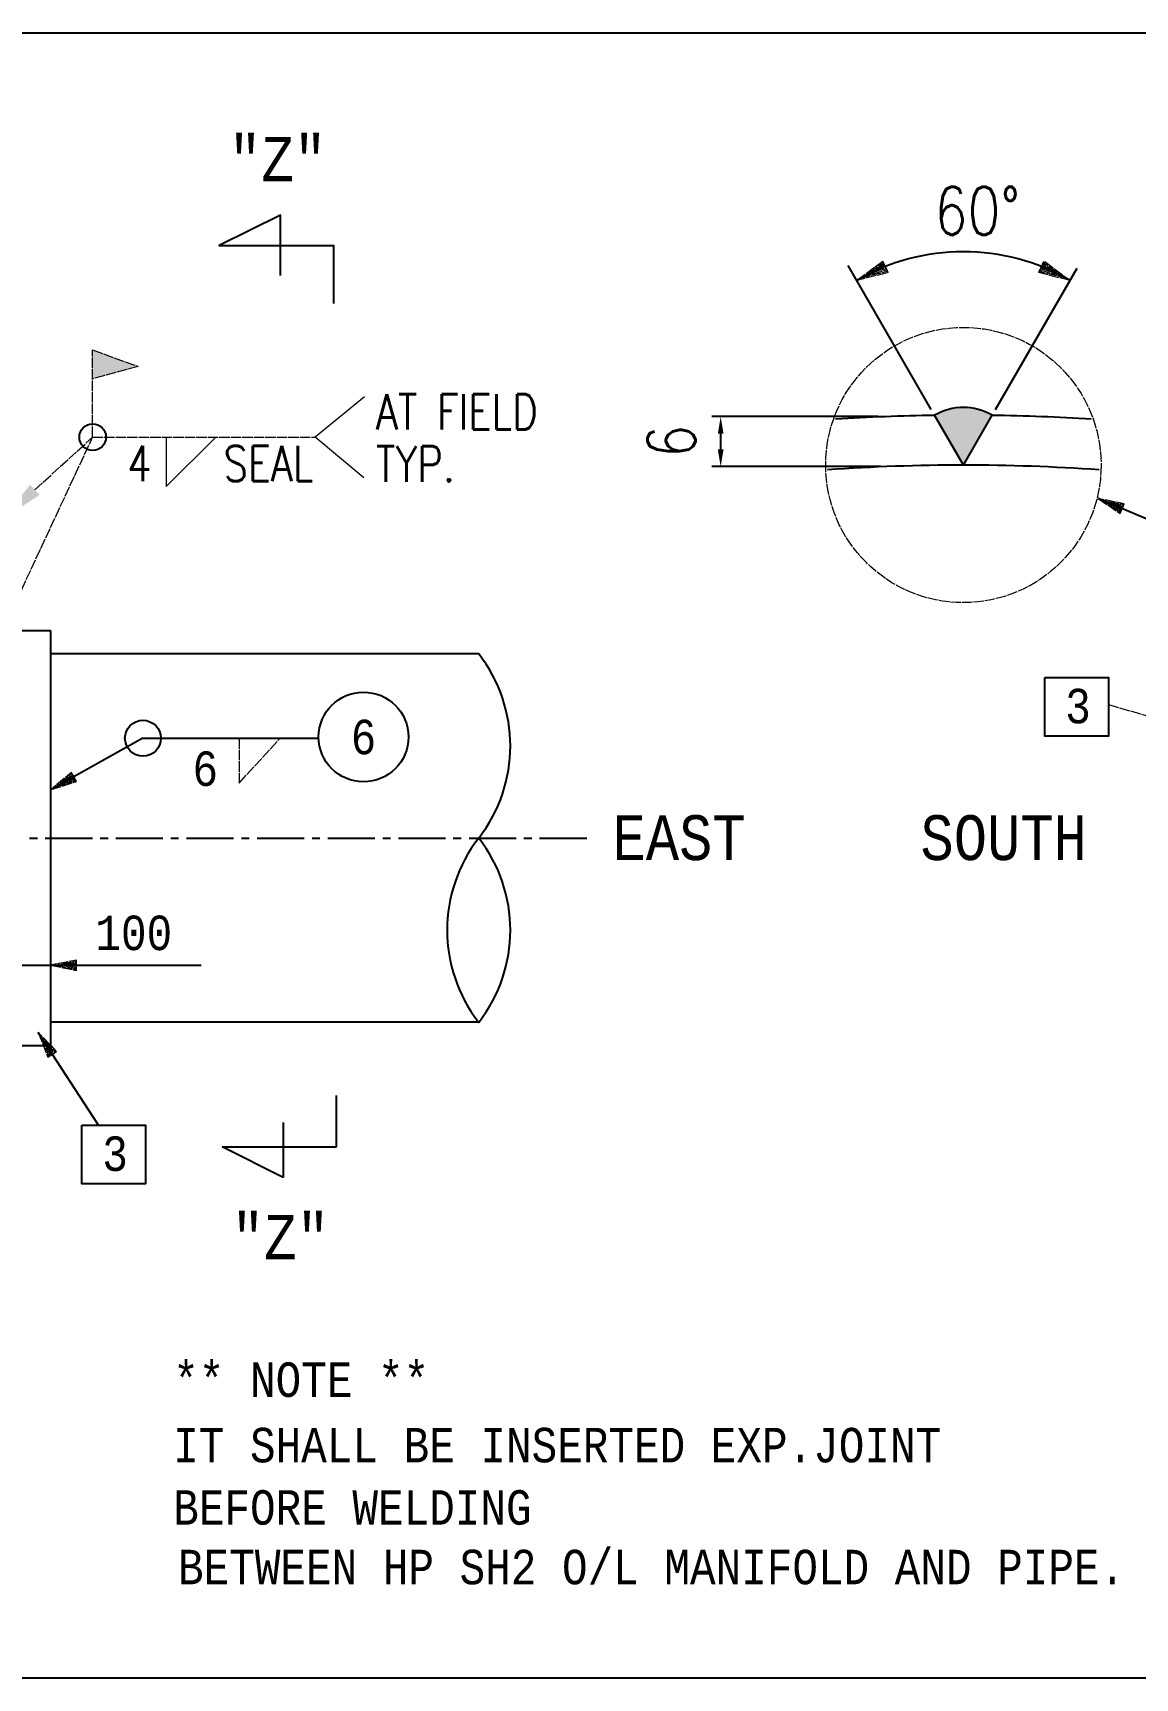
# Model space of a CAD drawing. Header units: inches. Extents: x 1128 to 1969, y -3 to 591.
# Drawn here: x 1570.1 to 1675.4, y 101.1 to 258.5 of the extents above; entities that cross this region are included whole.
import ezdxf
from ezdxf.enums import TextEntityAlignment as Align

# ---------------------------------------------------------------- set-up
doc = ezdxf.new("R2010")
doc.units = ezdxf.units.IN
doc.header["$MEASUREMENT"] = 0
for name, pattern in [('CENTER2', [1.125, 0.75, -0.125, 0.125, -0.125]), ('PHANTOM', [2.5, 1.25, -0.25, 0.25, -0.25, 0.25, -0.25]), ('Solid', [1, 1, 0])]:
    doc.linetypes.add(name, pattern=pattern)
for name, color, linetype in [('1', 7, 'Continuous'), ('2', 2, 'Continuous'), ('3', 7, 'Continuous'), ('4', 7, 'Continuous'), ('6', 6, 'PHANTOM'), ('DIM-LINES', 7, 'Continuous'), ('ISO-TEXT', 7, 'Continuous')]:
    doc.layers.add(name, color=color, linetype=linetype)
for name, color, linetype, lineweight in [('cloudMark', 1, 'Solid', 13), ('dimension', 2, 'Solid', 13), ('message', 2, 'Solid', 13), ('weldDimension', 2, 'Solid', 13), ('weldLabel', 2, 'Solid', 13)]:
    doc.layers.add(name, color=color, linetype=linetype, lineweight=lineweight)
doc.styles.add('fixedText', font='MONOTXT8.shx', dxfattribs={"width": 0.85})
doc.styles.add('MONOTXT', font='MONOTXT.shx', dxfattribs={"width": 0.8})
doc.styles.add('ROMAN S', font='romans.shx', dxfattribs={"width": 0.8, "bigfont": 'whgtxt.shx'})
doc.styles.add('ROMANS', font='romans.shx', dxfattribs={"width": 0.8})

msp = doc.modelspace()

# ---------------------------------------------------------------- hatches: boundary and pattern name
at = {"layer": '2'}
h = msp.add_hatch(color=1, dxfattribs=at)
h.dxf.hatch_style = 1
h.paths.add_polyline_path([(1656.29, 221.89), (1659.04, 217.13), (1661.79, 221.89, 0.267949)])

# ---------------------------------------------------------------- linework, layer by layer
at = {"color": 4}
msp.add_circle((1575.82, 219.8), 1.27, dxfattribs=at)
at = {"layer": '1', "color": 1, "linetype": 'CENTER2', "ltscale": 6}
msp.add_line((1510.54, 181.45), (1623.15, 181.45), dxfattribs=at)
at = {"layer": '2'}
msp.add_line((1580.63, 191), (1597.42, 191), dxfattribs=at)
at = {"layer": '2', "color": 4}
msp.add_line((1554.25, 169.3), (1586.2, 169.3), dxfattribs=at)
at = {"layer": '2', "color": 2}
for p, q in [((1599.11, 151.92), (1599.11, 156.82)), ((1594.04, 154.24), (1594.04, 149)), ((1594.04, 149), (1588.19, 151.92)), ((1588.19, 151.92), (1599.11, 151.92))]:
    msp.add_line(p, q, dxfattribs=at)
msp.add_lwpolyline([(1414.22, 258.45), (1761.52, 258.45), (1761.52, 101.12), (1414.22, 101.12)], close=True, dxfattribs=at)
msp.add_lwpolyline([(1593.77, 235.24), (1593.77, 241.02), (1587.92, 238.12), (1598.84, 238.12), (1598.84, 232.57)], dxfattribs=at)
at = {"layer": '2', "color": 4}
for points in [[(1666.81, 196.81), (1672.9, 196.81), (1672.9, 191.21), (1666.81, 191.21)], [(1574.78, 153.99), (1580.88, 153.99), (1580.88, 148.39), (1574.78, 148.39)]]:
    msp.add_lwpolyline(points, close=True, dxfattribs=at)
msp.add_circle((1601.71, 191.12), 4.29, dxfattribs=at)
at = {"layer": '2', "color": 2}
msp.add_circle((1580.63, 191), 1.72, dxfattribs=at)
at = {"layer": '2', "color": 4}
msp.add_arc((1659.04, 217.13), 20.39, 60, 120, dxfattribs=at)
at = {"layer": '3', "color": 2}
for p, q in [((1655.97, 222.45), (1648.02, 236.22)), ((1662.12, 222.45), (1669.91, 235.95))]:
    msp.add_line(p, q, dxfattribs=at)
at = {"layer": '3', "color": 4}
for p, q in [((1650.9, 221.76), (1634.99, 221.76)), ((1635.84, 220.12), (1635.84, 218.62)), ((1651.14, 216.98), (1634.99, 216.98))]:
    msp.add_line(p, q, dxfattribs=at)
for points in [[(1635.57, 220.12), (1636.12, 220.12), (1635.84, 221.76)], [(1635.57, 218.62), (1636.12, 218.62), (1635.84, 216.98)]]:
    msp.add_solid(points, dxfattribs=at)
at = {"layer": '4', "lineweight": 0}
for p, q in [((1601.79, 223.66), (1597.08, 219.8)), ((1582.86, 219.76), (1582.86, 215.07)), ((1582.86, 215.07), (1587.55, 219.76)), ((1601.75, 215.89), (1597.08, 219.8))]:
    msp.add_line(p, q, dxfattribs=at)
at = {"layer": '6', "color": 0, "linetype": 'ByBlock', "ltscale": 0.075}
for q in [(1656.29, 221.89), (1661.79, 221.89)]:
    msp.add_line((1659.04, 217.13), q, dxfattribs=at)
at = {"layer": '6', "color": 2, "linetype": 'ByBlock'}
for p, q in [((1566.67, 201.29), (1571.8, 201.29)), ((1571.8, 201.29), (1571.8, 161.61)), ((1612.72, 199.07), (1571.8, 199.07)), ((1612.72, 163.84), (1571.8, 163.84)), ((1566.67, 161.61), (1571.8, 161.61))]:
    msp.add_line(p, q, dxfattribs=at)
at = {"layer": '6', "color": 2, "linetype": 'ByBlock', "ltscale": 0.075}
for radius, start, end in [(191.94, 90.8206, 93.6505), (191.94, 86.3495, 89.1794), (187.16, 86.0237, 93.9763)]:
    msp.add_arc((1659.04, 29.96), radius, start, end, dxfattribs=at)
at = {"layer": '6', "color": 0, "linetype": 'ByBlock', "ltscale": 0.075}
msp.add_arc((1659.04, 217.13), 5.5, 60, 120, dxfattribs=at)
at = {"layer": '6', "color": 2, "linetype": 'ByBlock'}
for centre, start, end in [((1601.37, 190.26), 322.1954, 37.8046), ((1624.07, 172.64), 142.1954, 217.8046), ((1601.37, 172.64), 322.1954, 37.8046)]:
    msp.add_arc(centre, 14.37, start, end, dxfattribs=at)
at = {"layer": 'cloudMark', "color": 6}
msp.add_circle((1659.04, 217.13), 13.16, dxfattribs=at)
at = {"layer": 'DIM-LINES', "color": 4}
for p, q in [((1694.62, 204.32), (1671.92, 213.93)), ((1580.63, 191), (1571.86, 186.09)), ((1576.38, 153.99), (1570.61, 162.87))]:
    msp.add_line(p, q, dxfattribs=at)
at = {"layer": 'dimension', "color": 4}
for p, q in [((1575.82, 219.8), (1575.82, 228.14)), ((1575.82, 228.14), (1580.16, 226.56)), ((1580.16, 226.56), (1575.82, 225.37)), ((1567.62, 202.18), (1575.82, 219.8)), ((1570.29, 214.76), (1575.82, 219.8)), ((1575.82, 219.8), (1597.08, 219.8))]:
    msp.add_line(p, q, dxfattribs=at)
at = {"layer": 'dimension', "color": 2}
for p, q in [((1589.81, 191), (1589.81, 186.72)), ((1589.81, 186.72), (1593.74, 191))]:
    msp.add_line(p, q, dxfattribs=at)
at = {"layer": 'dimension', "color": 4}
for points in [[(1575.82, 228.14), (1575.82, 225.37), (1580.16, 226.56)], [(1570.75, 214.26), (1567.31, 212.04), (1569.84, 215.25)]]:
    msp.add_solid(points, dxfattribs=at)
at = {"layer": 'message', "color": 4, "flags": 128}
for points in [[(1648.85, 234.78), (1651.33, 236.63), (1651.85, 235.53), (1648.85, 234.78), (1649.4, 235.04), (1651.38, 236.52), (1651.8, 235.64), (1649.4, 235.04), (1649.95, 235.3), (1651.44, 236.41), (1651.75, 235.75), (1649.95, 235.3), (1650.5, 235.56), (1651.49, 236.3), (1651.7, 235.86), (1650.5, 235.56), (1651.04, 235.82), (1651.54, 236.19), (1651.64, 235.97), (1651.04, 235.82)], [(1669.24, 234.78), (1666.23, 235.53), (1666.75, 236.63), (1669.24, 234.78), (1668.69, 235.04), (1666.28, 235.64), (1666.7, 236.52), (1668.69, 235.04), (1668.14, 235.3), (1666.34, 235.75), (1666.65, 236.41), (1668.14, 235.3), (1667.59, 235.56), (1666.39, 235.86), (1666.6, 236.3), (1667.59, 235.56), (1667.04, 235.82), (1666.44, 235.97), (1666.54, 236.19), (1667.04, 235.82)]]:
    msp.add_lwpolyline(points, dxfattribs=at)
at = {"layer": 'weldDimension', "color": 4, "flags": 128}
for points in [[(1671.92, 213.93), (1674.02, 212.5), (1674.41, 213.42), (1671.92, 213.93), (1672.38, 213.73), (1674.06, 212.59), (1674.37, 213.33), (1672.38, 213.73), (1672.84, 213.54), (1674.1, 212.68), (1674.33, 213.23), (1672.84, 213.54), (1673.29, 213.35), (1674.13, 212.77), (1674.29, 213.14), (1673.29, 213.35), (1673.75, 213.15), (1674.17, 212.87), (1674.25, 213.05), (1673.75, 213.15)], [(1571.86, 186.09), (1574.28, 186.87), (1573.79, 187.74), (1571.86, 186.09), (1572.29, 186.33), (1574.23, 186.96), (1573.84, 187.65), (1572.29, 186.33), (1572.73, 186.57), (1574.18, 187.04), (1573.89, 187.57), (1572.73, 186.57), (1573.16, 186.82), (1574.13, 187.13), (1573.93, 187.48), (1573.16, 186.82), (1573.6, 187.06), (1574.08, 187.22), (1573.98, 187.39), (1573.6, 187.06)], [(1571.8, 169.3), (1574.29, 168.79), (1574.29, 169.79), (1571.8, 169.3), (1572.3, 169.29), (1574.29, 168.89), (1574.29, 169.69), (1572.3, 169.29), (1572.8, 169.29), (1574.29, 168.99), (1574.29, 169.59), (1572.8, 169.29), (1573.29, 169.29), (1574.29, 169.09), (1574.29, 169.49), (1573.29, 169.29), (1573.79, 169.29), (1574.29, 169.19), (1574.29, 169.39), (1573.79, 169.29)], [(1570.61, 162.87), (1571.55, 160.51), (1572.38, 161.05), (1570.61, 162.87), (1570.88, 162.45), (1571.63, 160.56), (1572.3, 161), (1570.88, 162.45), (1571.15, 162.03), (1571.72, 160.62), (1572.22, 160.94), (1571.15, 162.03), (1571.42, 161.62), (1571.8, 160.67), (1572.13, 160.89), (1571.42, 161.62), (1571.69, 161.2), (1571.88, 160.73), (1572.05, 160.84), (1571.69, 161.2)]]:
    msp.add_lwpolyline(points, dxfattribs=at)
at = {"layer": 'weldLabel', "color": 4, "flags": 128}
msp.add_lwpolyline([(1672.9, 194.24), (1683.35, 191.1)], dxfattribs=at)

# ---------------------------------------------------------------- texts
at = {"layer": '2', "style": 'fixedText', "width": 0.85}
msp.add_text('6', height=3.3, dxfattribs=at).set_placement((1601.71, 191.12), align=Align.MIDDLE_CENTER)
at = {"layer": '3', "color": 2, "insert": (1660.38, 241.43), "char_height": 4.59, "attachment_point": 5, "style": 'ROMAN S'}
msp.add_mtext('\\A1;60°', dxfattribs=at)
at = {"layer": '3', "color": 2, "insert": (1631.15, 219.4), "char_height": 4.59, "attachment_point": 5, "rotation": 90, "style": 'ROMAN S'}
msp.add_mtext('\\A1;6', dxfattribs=at)
at = {"layer": '4', "color": 2, "style": 'ROMANS', "width": 0.8}
for s, p in [('AT FIELD', (1602.9, 220.53)), ('4', (1579.12, 215.57)), ('SEAL', (1588.33, 215.57)), ('TYP.', (1602.9, 215.53))]:
    msp.add_text(s, height=3.39, dxfattribs=at).set_placement(p)
at = {"layer": 'ISO-TEXT', "color": 2, "style": 'MONOTXT', "width": 0.8566}
for s, height, p in [('3', 3.3, (1668.77, 192.43)), ('6', 3.3, (1585.36, 186.44)), ('EAST', 4.29, (1625.51, 179.35)), ('SOUTH', 4.29, (1654.94, 179.35)), ('100', 3.3, (1576.08, 170.74)), ('3', 3.3, (1576.74, 149.62)), ('** NOTE **', 3.3, (1583.52, 128.01)), ('IT SHALL BE INSERTED EXP.JOINT ', 3.3, (1583.52, 121.75)), ('BEFORE WELDING ', 3.3, (1583.52, 115.79)), ('BETWEEN HP SH2 O/L MANIFOLD AND PIPE.', 3.3, (1583.98, 110.09))]:
    msp.add_text(s, height=height, dxfattribs=at).set_placement(p)
at = {"layer": 'message', "style": 'fixedText', "width": 0.85}
for p in [(1588.83, 244.27), (1589.1, 141.18)]:
    msp.add_text('"Z"', height=4.228, dxfattribs=at).set_placement(p)

doc.saveas('drawing.dxf')
